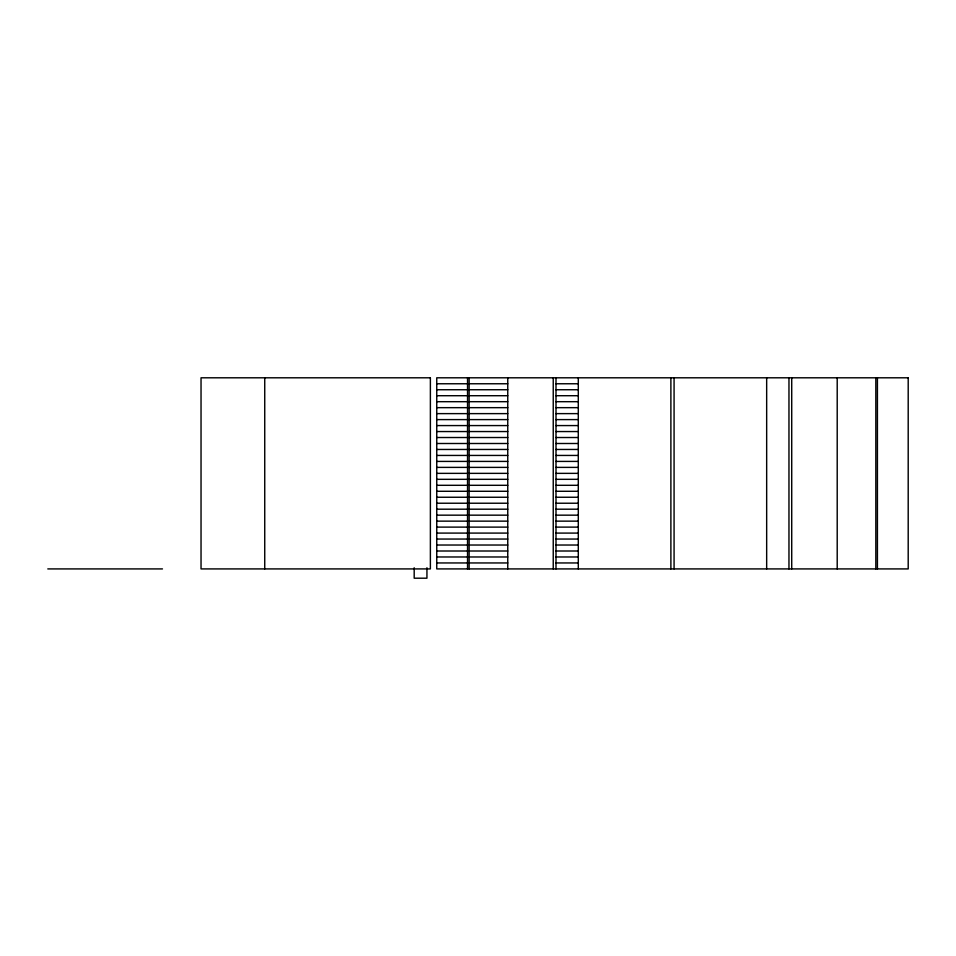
<?xml version="1.0" encoding="UTF-8"?>
<svg xmlns="http://www.w3.org/2000/svg" width="956" height="956" viewBox="0 0 956 956"><rect width="100%" height="100%" fill="white"/><g stroke="black" fill="none" stroke-linecap="round" stroke-linejoin="round"><path stroke-width="1.43" d="M436.749 383.762L467.974 383.762M469.133 383.762L507.755 383.762M555.998 383.762L578.296 383.762M436.749 389.737L467.974 389.737M469.133 389.737L507.755 389.737M555.998 389.737L578.296 389.737M436.749 395.712L467.974 395.712M469.133 395.712L507.755 395.712M555.998 395.712L578.296 395.712M436.749 401.687L467.974 401.687M469.133 401.687L507.755 401.687M555.998 401.687L578.296 401.687M436.749 407.662L467.974 407.662M469.133 407.662L507.755 407.662M555.998 407.662L578.296 407.662M436.749 413.625L467.974 413.625M469.133 413.625L507.755 413.625M555.998 413.625L578.296 413.625M436.749 419.6L467.974 419.6M469.133 419.6L507.755 419.6M555.998 419.6L578.296 419.6M436.749 425.575L467.974 425.575M469.133 425.575L507.755 425.575M555.998 425.575L578.296 425.575M436.749 431.55L467.974 431.55M469.133 431.55L507.755 431.55M555.998 431.55L578.296 431.55M436.749 437.525L467.974 437.525M469.133 437.525L507.755 437.525M555.998 437.525L578.296 437.525M436.749 443.5L467.974 443.5M469.133 443.5L507.755 443.5M555.998 443.5L578.296 443.5M436.749 449.463L467.974 449.463M469.133 449.463L507.755 449.463M555.998 449.463L578.296 449.463M436.749 455.438L467.974 455.438M469.133 455.438L507.755 455.438M555.998 455.438L578.296 455.438M436.749 461.413L467.974 461.413M469.133 461.413L507.755 461.413M555.998 461.413L578.296 461.413M436.749 467.388L467.974 467.388M469.133 467.388L507.755 467.388M555.998 467.388L578.296 467.388M436.749 473.363L467.974 473.363M469.133 473.363L507.755 473.363M555.998 473.363L578.296 473.363M436.749 479.326L467.974 479.326M469.133 479.326L507.755 479.326M555.998 479.326L578.296 479.326M436.749 485.301L467.974 485.301M469.133 485.301L507.755 485.301M555.998 485.301L578.296 485.301M436.749 491.276L467.974 491.276M469.133 491.276L507.755 491.276M555.998 491.276L578.296 491.276M436.749 497.251L467.974 497.251M469.133 497.251L507.755 497.251M555.998 497.251L578.296 497.251M436.749 503.226L467.974 503.226M469.133 503.226L507.755 503.226M555.998 503.226L578.296 503.226M436.749 509.19L467.974 509.19M469.133 509.19L507.755 509.19M555.998 509.19L578.296 509.19M436.749 515.165L467.974 515.165M469.133 515.165L507.755 515.165M555.998 515.165L578.296 515.165M436.749 521.139L467.974 521.139M469.133 521.139L507.755 521.139M555.998 521.139L578.296 521.139M436.749 527.115L467.974 527.115M469.133 527.115L507.755 527.115M555.998 527.115L578.296 527.115M436.749 533.09L467.974 533.09M469.133 533.09L507.755 533.09M555.998 533.09L578.296 533.09M436.749 539.053L467.974 539.053M469.133 539.053L507.755 539.053M555.998 539.053L578.296 539.053M436.749 545.028L467.974 545.028M469.133 545.028L507.755 545.028M555.998 545.028L578.296 545.028M436.749 551.003L467.974 551.003M469.133 551.003L507.755 551.003M555.998 551.003L578.296 551.003M436.749 556.978L467.974 556.978M469.133 556.978L507.755 556.978M555.998 556.978L578.296 556.978M436.749 562.953L467.974 562.953M469.133 562.953L507.755 562.953M555.998 562.953L578.296 562.953M47.8 568.916L162.472 568.916M877.417 377.799L877.417 568.916M875.827 377.799L875.827 568.916M837.205 377.799L837.205 568.916M791.723 377.799L791.723 568.916M788.963 377.799L788.963 568.916M766.664 377.799L766.664 568.916M674.076 377.799L674.076 568.916M670.885 377.799L670.885 568.916M578.296 377.799L578.296 568.916M555.998 377.799L555.998 568.916M553.237 377.799L553.237 568.916M507.755 377.799L507.755 568.916M469.133 377.799L469.133 568.916M467.544 377.799L467.544 568.916M426.938 567.756L426.938 578.201L414.187 578.201L414.187 567.756M264.74 377.799L264.74 568.916M430.379 377.799L201.035 377.799L201.035 568.916L430.379 568.916L430.379 377.799M908.2 377.799L436.749 377.799L436.749 568.916L908.2 568.916L908.2 377.799"/></g></svg>
